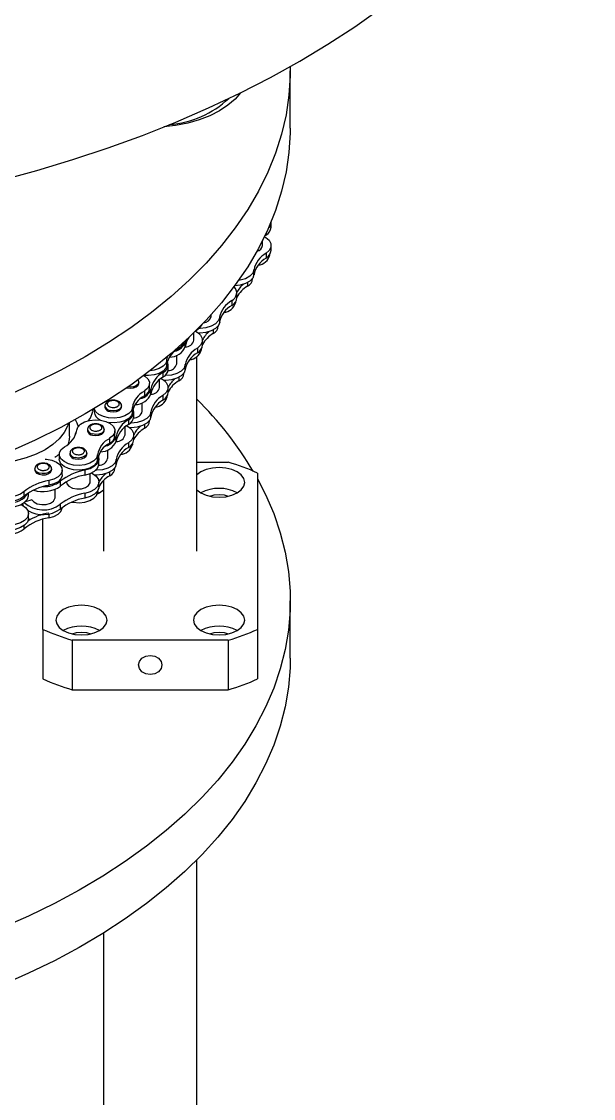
# Model space of a CAD drawing. Header units: millimetres. Extents: x 334 to 3694, y 0 to 2376.
# Drawn here: x 2657.9 to 2731.5, y 1085.3 to 1223.7 of the extents above; entities that cross this region are included whole.
import ezdxf

# ---------------------------------------------------------------- set-up
doc = ezdxf.new("R2010")
doc.units = ezdxf.units.MM
doc.header["$LTSCALE"] = 3
doc.layers.add('1_외형선', color=7, linetype='Continuous', lineweight=25)

msp = doc.modelspace()

# ---------------------------------------------------------------- linework, layer by layer
at = {"layer": '1_외형선'}
for p, q in [((2692.46, 1210.03), (2692.46, 1217.38)), ((2686.02, 1214.54), (2685.94, 1214.38)), ((2690.01, 1197.29), (2690.01, 1197.9)), ((2688.96, 1195.58), (2688.96, 1195.67)), ((2689.35, 1196.28), (2689.21, 1196.18)), ((2689.35, 1196.48), (2689.35, 1196.28)), ((2688.9, 1194.95), (2688.9, 1195.48)), ((2690.01, 1194.33), (2690.01, 1194.95)), ((2689.35, 1193.94), (2689.35, 1193.32)), ((2689.83, 1193.72), (2689.83, 1193.78)), ((2687.8, 1191.19), (2687.8, 1191.8)), ((2686.96, 1190.17), (2686.96, 1189.71)), ((2687.63, 1190.68), (2687.63, 1190.74)), ((2685.61, 1188.25), (2685.61, 1188.86)), ((2684.94, 1187.85), (2684.94, 1187.23)), ((2685.44, 1187.71), (2685.43, 1187.58)), ((2685.43, 1187.58), (2685.43, 1187.69)), ((2682.28, 1185.81), (2682.28, 1186.03)), ((2683.22, 1184.59), (2683.22, 1184.65)), ((2683.39, 1185.1), (2683.39, 1185.71)), ((2680.07, 1182.77), (2680.07, 1183.72)), ((2680.52, 1184.1), (2680.31, 1183.96)), ((2680.52, 1184.17), (2680.52, 1184.1)), ((2682.55, 1184.08), (2682.55, 1183.62)), ((2678.13, 1181.9), (2678.13, 1181.71)), ((2678.98, 1182.68), (2678.97, 1182.58)), ((2678.97, 1181.97), (2678.97, 1182.58)), ((2680.52, 1181.76), (2680.52, 1181.15)), ((2681.19, 1182.16), (2681.19, 1182.77)), ((2677.86, 1179.73), (2677.86, 1180.83)), ((2680.46, 1155.65), (2680.46, 1180.66)), ((2681.02, 1181.62), (2681, 1181.49)), ((2681, 1181.49), (2681, 1181.6)), ((2676.58, 1179.59), (2676.58, 1180.2)), ((2676.77, 1179.03), (2676.77, 1179.64)), ((2678.97, 1179.01), (2678.97, 1179.63)), ((2675.65, 1176.69), (2675.65, 1177.69)), ((2676.1, 1178.63), (2676.1, 1178.02)), ((2678.13, 1178), (2678.13, 1177.53)), ((2678.8, 1178.51), (2678.8, 1178.56)), ((2672.99, 1177.21), (2672.99, 1177.36)), ((2673.71, 1176.24), (2673.71, 1175.63)), ((2674.38, 1176.6), (2674.38, 1177.21)), ((2674.55, 1175.88), (2674.55, 1176.5)), ((2676.77, 1176.08), (2676.77, 1176.69)), ((2676.1, 1175.68), (2676.1, 1175.06)), ((2676.6, 1175.54), (2676.58, 1175.41)), ((2676.58, 1175.41), (2676.58, 1175.52)), ((2667.07, 1173.67), (2667.13, 1173.9)), ((2667.25, 1173.96), (2667.25, 1173.56)), ((2668.63, 1174.32), (2668.63, 1174.17)), ((2670.78, 1174.17), (2670.78, 1174.32)), ((2672.16, 1173.5), (2672.16, 1174.11)), ((2672.35, 1172.94), (2672.35, 1173.56)), ((2673.44, 1173.65), (2673.44, 1174.74)), ((2674.55, 1172.93), (2674.55, 1173.54)), ((2664.06, 1170.45), (2664.06, 1172.15)), ((2671.67, 1172.54), (2671.67, 1171.93)), ((2674.38, 1172.42), (2674.38, 1172.48)), ((2666.38, 1171.29), (2666.38, 1171.13)), ((2668.54, 1171.13), (2668.54, 1171.29)), ((2669.92, 1170.52), (2669.92, 1171.13)), ((2671.23, 1170.6), (2671.23, 1171.61)), ((2673.71, 1171.91), (2673.71, 1171.45)), ((2664.82, 1170.52), (2664.82, 1170.51)), ((2669.24, 1170.16), (2669.24, 1169.54)), ((2670.09, 1169.8), (2670.09, 1170.41)), ((2671.67, 1169.58), (2671.67, 1168.97)), ((2672.18, 1169.45), (2672.16, 1169.32)), ((2672.16, 1169.32), (2672.16, 1169.43)), ((2672.35, 1169.99), (2672.35, 1170.6)), ((2662.76, 1168.1), (2662.76, 1167.49)), ((2664.14, 1168.25), (2664.14, 1168.1)), ((2666.3, 1168.1), (2666.3, 1168.25)), ((2667.68, 1167.42), (2667.68, 1168.04)), ((2668.99, 1167.57), (2668.99, 1168.67)), ((2667.86, 1166.88), (2667.86, 1167.49)), ((2670.09, 1166.84), (2670.09, 1167.45)), ((2680.46, 1167.08), (2684.5, 1167.08)), ((2659.62, 1166.24), (2659.62, 1166.08)), ((2661.77, 1166.08), (2661.77, 1166.24)), ((2663.15, 1165.47), (2663.15, 1166.08)), ((2666.07, 1166.05), (2666.07, 1165.43)), ((2666.74, 1164.53), (2666.74, 1165.63)), ((2669.24, 1165.83), (2669.24, 1165.36)), ((2669.92, 1166.34), (2669.92, 1166.4)), ((2688.26, 1165.69), (2688.26, 1145.61)), ((2661.42, 1164.73), (2661.42, 1164.12)), ((2662.9, 1164.02), (2662.9, 1164.63)), ((2663.69, 1164.58), (2663.69, 1164.53)), ((2667.86, 1163.92), (2667.86, 1164.53)), ((2668.46, 1164.77), (2668.46, 1155.65)), ((2658.26, 1162.71), (2658.26, 1163.32)), ((2658.81, 1162.84), (2658.81, 1163.14)), ((2662.22, 1162.52), (2662.22, 1163.62)), ((2666.07, 1163.09), (2666.07, 1162.48)), ((2667.69, 1163.39), (2667.68, 1163.24)), ((2667.68, 1163.24), (2667.68, 1163.36)), ((2667.95, 1163.15), (2667.68, 1163.29)), ((2662.9, 1161.06), (2662.9, 1161.68)), ((2658.81, 1159.89), (2658.81, 1160.5)), ((2660.66, 1145.61), (2660.66, 1159.77)), ((2661.42, 1160.44), (2661.42, 1159.94)), ((2658.26, 1158.53), (2658.26, 1158.96)), ((2692.46, 1141.93), (2692.46, 1149.28)), ((2660.66, 1145.61), (2660.66, 1139.24)), ((2688.26, 1145.61), (2688.26, 1139.24)), ((2684.5, 1144.22), (2664.42, 1144.22)), ((2664.42, 1144.22), (2664.42, 1137.85)), ((2684.5, 1144.22), (2684.5, 1137.85)), ((2664.42, 1137.85), (2684.5, 1137.85)), ((2680.46, 1075.3), (2680.46, 1116.01)), ((2668.46, 1106.61), (2668.46, 1075.3))]:
    msp.add_line(p, q, dxfattribs=at)
at = {"layer": '1_외형선', "flags": 128}
for points in [[(2693.68, 1218.61), (2697.3, 1220.79), (2700.77, 1223.05), (2704.07, 1225.39), (2707.21, 1227.81), (2710.18, 1230.29), (2712.96, 1232.85), (2715.57, 1235.46), (2717.99, 1238.14), (2720.22, 1240.87), (2722.26, 1243.65), (2724.1, 1246.47), (2725.74, 1249.34), (2727.18, 1252.24), (2728.41, 1255.17), (2729.44, 1258.13), (2730.26, 1261.12), (2730.87, 1264.11), (2731.26, 1267.12), (2731.45, 1270.14), (2731.46, 1271.27)], [(2655.13, 1203.29), (2659.86, 1204.58), (2664.5, 1205.98), (2669.03, 1207.48), (2673.45, 1209.09), (2677.76, 1210.8), (2681.94, 1212.62), (2685.99, 1214.52), (2689.91, 1216.52), (2693.68, 1218.61)], [(2692.46, 1217.92), (2692.46, 1216.75), (2692.3, 1214.24), (2691.93, 1211.74), (2691.36, 1209.25), (2690.57, 1206.78), (2689.58, 1204.34), (2688.39, 1201.92), (2687, 1199.55), (2685.4, 1197.21), (2683.62, 1194.92), (2681.64, 1192.68), (2679.48, 1190.5), (2677.15, 1188.39), (2674.63, 1186.34), (2671.95, 1184.36), (2669.1, 1182.46), (2666.1, 1180.64), (2662.95, 1178.91), (2659.66, 1177.27), (2656.24, 1175.72)], [(2686.08, 1214.57), (2685.38, 1213.74), (2684.46, 1212.95), (2683.37, 1212.24), (2682.13, 1211.61), (2680.76, 1211.08), (2679.29, 1210.66), (2677.73, 1210.35), (2676.23, 1210.18)], [(2692.46, 1210.03), (2692.46, 1209.4), (2692.3, 1206.89), (2691.93, 1204.39), (2691.36, 1201.9), (2690.57, 1199.43), (2689.58, 1196.99), (2688.39, 1194.57), (2687, 1192.2), (2685.4, 1189.86), (2683.62, 1187.57), (2681.64, 1185.33), (2679.48, 1183.15), (2677.15, 1181.04), (2674.63, 1178.99), (2671.95, 1177.01), (2669.1, 1175.11), (2666.1, 1173.29), (2662.95, 1171.56), (2659.66, 1169.92), (2656.24, 1168.37)], [(2689.15, 1196.07), (2689.33, 1195.97), (2689.76, 1195.6), (2689.98, 1195.18), (2689.99, 1194.73), (2689.77, 1194.31), (2689.35, 1193.94)], [(2687.8, 1191.8), (2687.64, 1191.37), (2687.27, 1190.98), (2686.72, 1190.67), (2686.04, 1190.46), (2685.81, 1190.42)], [(2687.8, 1191.19), (2687.64, 1190.75), (2687.27, 1190.37), (2686.72, 1190.06), (2686.04, 1189.85), (2685.34, 1189.77)], [(2680.52, 1184.1), (2680.94, 1184.47), (2681.12, 1184.79)], [(2683.39, 1185.1), (2683.23, 1184.67), (2682.85, 1184.28), (2682.3, 1183.97), (2681.62, 1183.76), (2680.87, 1183.68), (2680.66, 1183.68)], [(2683.39, 1185.71), (2683.23, 1185.28), (2682.85, 1184.89), (2682.3, 1184.58), (2681.62, 1184.37), (2680.87, 1184.29), (2680.77, 1184.29)], [(2680.28, 1183.92), (2680.5, 1183.79), (2680.93, 1183.43), (2681.16, 1183), (2681.16, 1182.56), (2680.94, 1182.13), (2680.52, 1181.76)], [(2676.58, 1180.2), (2676.63, 1180.49), (2676.66, 1180.63)], [(2676.58, 1179.59), (2676.45, 1179.17), (2676.11, 1178.8), (2675.6, 1178.5), (2674.96, 1178.31), (2674.24, 1178.22), (2673.66, 1178.25)], [(2676.58, 1180.2), (2676.45, 1179.79), (2676.11, 1179.41), (2675.6, 1179.12), (2674.96, 1178.92), (2674.45, 1178.85)], [(2678.97, 1179.01), (2678.81, 1178.58), (2678.43, 1178.19), (2677.88, 1177.88), (2677.2, 1177.68), (2676.45, 1177.59), (2676.24, 1177.59)], [(2678.97, 1179.63), (2678.81, 1179.19), (2678.43, 1178.8), (2677.88, 1178.49), (2677.2, 1178.29), (2676.45, 1178.21), (2676.35, 1178.21)], [(2673.63, 1178.23), (2673.75, 1178.16), (2674.15, 1177.81), (2674.35, 1177.4), (2674.34, 1176.98), (2674.12, 1176.58), (2673.71, 1176.24)], [(2675.85, 1177.84), (2676.08, 1177.71), (2676.51, 1177.34), (2676.74, 1176.92), (2676.74, 1176.47), (2676.52, 1176.05), (2676.1, 1175.68)], [(2671.44, 1176.65), (2671.5, 1176.64), (2671.91, 1176.59), (2672.32, 1176.64), (2672.67, 1176.77), (2672.91, 1176.97), (2672.99, 1177.21), (2672.99, 1177.21)], [(2672.99, 1177.36), (2672.91, 1177.12), (2672.67, 1176.92), (2672.32, 1176.79), (2671.91, 1176.74), (2671.6, 1176.77)], [(2672.16, 1174.11), (2672.03, 1173.7), (2671.69, 1173.33), (2671.18, 1173.03), (2670.54, 1172.83), (2669.82, 1172.75), (2669.1, 1172.79), (2668.43, 1172.96), (2667.87, 1173.22), (2667.47, 1173.57), (2667.27, 1173.98), (2667.27, 1173.98)], [(2672.16, 1173.5), (2672.03, 1173.09), (2671.69, 1172.72), (2671.18, 1172.42), (2670.54, 1172.22), (2669.82, 1172.14), (2669.14, 1172.18)], [(2670.78, 1174.32), (2670.7, 1174.08), (2670.46, 1173.88), (2670.11, 1173.75), (2669.7, 1173.7), (2669.29, 1173.75)], [(2669.29, 1173.6), (2669.7, 1173.55), (2670.11, 1173.59), (2670.46, 1173.73), (2670.7, 1173.93), (2670.78, 1174.17), (2670.78, 1174.17)], [(2674.55, 1173.54), (2674.39, 1173.11), (2674.01, 1172.72), (2673.46, 1172.41), (2672.78, 1172.21), (2672.02, 1172.12), (2671.93, 1172.12)], [(2663.92, 1172.08), (2663.81, 1171.74), (2663.38, 1170.89), (2662.75, 1170.09), (2661.93, 1169.35), (2660.93, 1168.69), (2659.78, 1168.11), (2658.49, 1167.64), (2657.11, 1167.27), (2655.65, 1167.02), (2654.14, 1166.9), (2652.63, 1166.9)], [(2664.81, 1172.56), (2665, 1172.17), (2665.19, 1171.68)], [(2665, 1171.2), (2665.14, 1171.61), (2665.49, 1171.98), (2666, 1172.28), (2666.65, 1172.47), (2667.36, 1172.55), (2668.08, 1172.51), (2668.75, 1172.34), (2669.31, 1172.07), (2669.7, 1171.72), (2669.9, 1171.32), (2669.89, 1170.9), (2669.66, 1170.5), (2669.24, 1170.16)], [(2674.55, 1172.93), (2674.39, 1172.5), (2674.01, 1172.11), (2673.46, 1171.8), (2672.78, 1171.59), (2672.02, 1171.51), (2671.82, 1171.51)], [(2664.82, 1170.52), (2664.85, 1170.75), (2664.99, 1171.05)], [(2668.54, 1171.28), (2668.54, 1171.28), (2668.45, 1171.04), (2668.22, 1170.84), (2667.86, 1170.71), (2667.45, 1170.67), (2667.04, 1170.72)], [(2667.04, 1170.56), (2667.45, 1170.51), (2667.86, 1170.56), (2668.22, 1170.69), (2668.45, 1170.89), (2668.54, 1171.13), (2668.54, 1171.13)], [(2671.43, 1171.76), (2671.67, 1171.62), (2672.1, 1171.25), (2672.32, 1170.82), (2672.32, 1170.38), (2672.09, 1169.95), (2671.67, 1169.58)], [(2664.06, 1170.45), (2664.03, 1170.01), (2663.9, 1169.4)], [(2667.68, 1168.04), (2667.54, 1167.62), (2667.19, 1167.25), (2666.68, 1166.96), (2666.03, 1166.76), (2665.32, 1166.68), (2664.6, 1166.73), (2663.93, 1166.89), (2663.37, 1167.16), (2662.98, 1167.51), (2662.78, 1167.92), (2662.79, 1168.34), (2663.02, 1168.74), (2663.44, 1169.08)], [(2666.3, 1168.25), (2666.3, 1168.25), (2666.21, 1168.01), (2665.97, 1167.81), (2665.62, 1167.68), (2665.21, 1167.63), (2664.8, 1167.68)], [(2664.8, 1167.53), (2665.21, 1167.48), (2665.62, 1167.52), (2665.97, 1167.66), (2666.21, 1167.86), (2666.3, 1168.09), (2666.3, 1168.1)], [(2660.95, 1167.5), (2661.11, 1167.48), (2661.81, 1167.35), (2662.4, 1167.11), (2662.84, 1166.78), (2663.1, 1166.38), (2663.15, 1165.96), (2662.98, 1165.56), (2662.61, 1165.19), (2662.08, 1164.91), (2661.42, 1164.73)], [(2667.68, 1167.42), (2667.54, 1167.01), (2667.19, 1166.64), (2666.68, 1166.34), (2666.03, 1166.15), (2665.32, 1166.07), (2664.6, 1166.11), (2663.93, 1166.28), (2663.37, 1166.55), (2662.98, 1166.9), (2662.78, 1167.31), (2662.76, 1167.49)], [(2667.77, 1167.88), (2667.8, 1167.82), (2667.85, 1167.38), (2667.68, 1166.94), (2667.31, 1166.56), (2666.75, 1166.25), (2666.07, 1166.05)], [(2666.07, 1165.43), (2666.75, 1165.64), (2667.31, 1165.94), (2667.68, 1166.33), (2667.85, 1166.76), (2667.86, 1166.88)], [(2670.09, 1166.84), (2669.93, 1166.41), (2669.55, 1166.02), (2668.99, 1165.72), (2668.31, 1165.51), (2667.55, 1165.43), (2667.35, 1165.43)], [(2670.09, 1167.45), (2669.93, 1167.02), (2669.55, 1166.64), (2668.99, 1166.33), (2668.31, 1166.13), (2667.55, 1166.05), (2667.43, 1166.04)], [(2658.26, 1163.32), (2657.79, 1163), (2657.18, 1162.77), (2656.48, 1162.66), (2655.75, 1162.67), (2655.06, 1162.8), (2654.47, 1163.04), (2654.02, 1163.38), (2653.77, 1163.77), (2653.72, 1164.19), (2653.89, 1164.6), (2654.25, 1164.96), (2654.79, 1165.24), (2655.44, 1165.42)], [(2659.84, 1165.86), (2659.66, 1166.07), (2659.62, 1166.24)], [(2659.62, 1166.08), (2659.66, 1165.92), (2659.84, 1165.7)], [(2661.77, 1166.23), (2661.76, 1166.16), (2661.63, 1165.93), (2661.35, 1165.74), (2660.98, 1165.64), (2660.56, 1165.62), (2660.16, 1165.7), (2659.84, 1165.86)], [(2659.84, 1165.7), (2660.16, 1165.54), (2660.56, 1165.47), (2660.98, 1165.48), (2661.35, 1165.59), (2661.63, 1165.78), (2661.76, 1166.01), (2661.77, 1166.08)], [(2663.15, 1165.47), (2663.15, 1165.35), (2662.98, 1164.94), (2662.61, 1164.58), (2662.08, 1164.3), (2661.42, 1164.12)], [(2666.91, 1165.7), (2667.05, 1165.63), (2667.52, 1165.28), (2667.8, 1164.87), (2667.85, 1164.42), (2667.68, 1163.99), (2667.31, 1163.6), (2666.75, 1163.29), (2666.07, 1163.09)], [(2680.46, 1163.54), (2680.98, 1163.15), (2681.66, 1162.85), (2682.46, 1162.66), (2683.31, 1162.59), (2684.17, 1162.66), (2684.96, 1162.85), (2685.65, 1163.15), (2686.17, 1163.55), (2686.5, 1164.01), (2686.61, 1164.5), (2686.5, 1164.99), (2686.17, 1165.45), (2685.65, 1165.85), (2684.96, 1166.15), (2684.17, 1166.34), (2683.31, 1166.4), (2682.46, 1166.34), (2681.66, 1166.15), (2680.98, 1165.85), (2680.46, 1165.46)], [(2688.26, 1164.97), (2689.3, 1162.93), (2690.34, 1160.49), (2691.18, 1158.03), (2691.81, 1155.54), (2692.23, 1153.04), (2692.44, 1150.54), (2692.44, 1148.03), (2692.23, 1145.52), (2691.81, 1143.02), (2691.18, 1140.53), (2690.34, 1138.07), (2689.3, 1135.63), (2688.06, 1133.23), (2686.62, 1130.86), (2684.98, 1128.53), (2683.14, 1126.25), (2681.12, 1124.03), (2678.92, 1121.87), (2676.53, 1119.77), (2673.98, 1117.74), (2671.25, 1115.78), (2668.37, 1113.9), (2665.33, 1112.1), (2662.15, 1110.39), (2658.82, 1108.77), (2655.36, 1107.25)], [(2663.69, 1164.53), (2663.75, 1164.3), (2664.01, 1164)], [(2664.01, 1164), (2664.46, 1163.77), (2665.02, 1163.66), (2665.62, 1163.68), (2666.15, 1163.84), (2666.54, 1164.1), (2666.73, 1164.42), (2666.74, 1164.53)], [(2667.86, 1163.92), (2667.85, 1163.81), (2667.68, 1163.38), (2667.31, 1162.99), (2666.75, 1162.68), (2666.07, 1162.48)], [(2658.26, 1162.71), (2657.79, 1162.39), (2657.18, 1162.16), (2656.48, 1162.05), (2655.75, 1162.06), (2655.06, 1162.19), (2654.47, 1162.43), (2654.02, 1162.76), (2653.77, 1163.16), (2653.71, 1163.46)], [(2656.35, 1161.32), (2657.1, 1161.42), (2657.77, 1161.63), (2658.31, 1161.95), (2658.67, 1162.34), (2658.81, 1162.78), (2658.81, 1162.84)], [(2659.24, 1162.25), (2659.49, 1161.98), (2659.94, 1161.75), (2660.5, 1161.65), (2661.09, 1161.67), (2661.63, 1161.82), (2662.02, 1162.08), (2662.21, 1162.41), (2662.22, 1162.52)], [(2664.39, 1161.97), (2664.6, 1161.94), (2665.32, 1161.89), (2666.03, 1161.97), (2666.68, 1162.17), (2667.19, 1162.46), (2667.54, 1162.83), (2667.68, 1163.24)], [(2667.61, 1162.98), (2667.95, 1163.15), (2668.46, 1163.54)], [(2682.13, 1162.72), (2682.67, 1162.89), (2683.31, 1162.95)], [(2683.31, 1162.95), (2683.96, 1162.89), (2684.5, 1162.72)], [(2657.86, 1161.67), (2657.94, 1161.63), (2658.43, 1161.29), (2658.73, 1160.88), (2658.81, 1160.44), (2658.67, 1160), (2658.31, 1159.61), (2657.77, 1159.29), (2657.1, 1159.08), (2656.35, 1158.98)], [(2658.14, 1161.51), (2658.12, 1161.57), (2658.06, 1161.78)], [(2659.24, 1162.25), (2658.97, 1162.17), (2658.36, 1161.99)], [(2661.42, 1159.94), (2662.08, 1160.12), (2662.61, 1160.4), (2662.98, 1160.76), (2663.15, 1161.17), (2663.15, 1161.29)], [(2658.81, 1159.89), (2658.81, 1159.83), (2658.67, 1159.39), (2658.31, 1159), (2657.77, 1158.68), (2657.1, 1158.46), (2656.35, 1158.37)], [(2662.31, 1146.8), (2662.43, 1146.31), (2662.76, 1145.85), (2663.28, 1145.45), (2663.96, 1145.15), (2664.76, 1144.96), (2665.61, 1144.9), (2666.47, 1144.96), (2667.26, 1145.15), (2667.95, 1145.45), (2668.47, 1145.85), (2668.8, 1146.31), (2668.91, 1146.8), (2668.8, 1147.29), (2668.47, 1147.75), (2667.95, 1148.15), (2667.26, 1148.45), (2666.47, 1148.64), (2665.61, 1148.71), (2664.76, 1148.64), (2663.96, 1148.45), (2663.28, 1148.15), (2662.76, 1147.75), (2662.43, 1147.29), (2662.31, 1146.8)], [(2680.01, 1146.8), (2680.13, 1146.31), (2680.46, 1145.85), (2680.98, 1145.45), (2681.66, 1145.15), (2682.46, 1144.96), (2683.31, 1144.9), (2684.17, 1144.96), (2684.96, 1145.15), (2685.65, 1145.45), (2686.17, 1145.85), (2686.5, 1146.31), (2686.61, 1146.8), (2686.5, 1147.29), (2686.17, 1147.75), (2685.65, 1148.15), (2684.96, 1148.45), (2684.17, 1148.64), (2683.31, 1148.71), (2682.46, 1148.64), (2681.66, 1148.45), (2680.98, 1148.15), (2680.46, 1147.75), (2680.13, 1147.29), (2680.01, 1146.8)], [(2664.43, 1145.02), (2664.97, 1145.19), (2665.61, 1145.25)], [(2665.61, 1145.25), (2666.26, 1145.19), (2666.8, 1145.02)], [(2682.13, 1145.02), (2682.67, 1145.19), (2683.31, 1145.25)], [(2683.31, 1145.25), (2683.96, 1145.19), (2684.5, 1145.02)], [(2692.46, 1141.93), (2692.44, 1140.68), (2692.23, 1138.17), (2691.81, 1135.67), (2691.18, 1133.19), (2690.34, 1130.72), (2689.3, 1128.28), (2688.06, 1125.88), (2686.62, 1123.51), (2684.98, 1121.18), (2683.14, 1118.91), (2681.12, 1116.68), (2678.92, 1114.52), (2676.53, 1112.42), (2673.98, 1110.39), (2671.25, 1108.43), (2668.37, 1106.55), (2665.33, 1104.75), (2662.15, 1103.04), (2658.82, 1101.42), (2655.36, 1099.9)], [(2674.46, 1142.26), (2675.04, 1142.17), (2675.52, 1141.9), (2675.85, 1141.5), (2675.96, 1141.04), (2675.85, 1140.57), (2675.52, 1140.17), (2675.04, 1139.9), (2674.46, 1139.81), (2673.89, 1139.9), (2673.4, 1140.17), (2673.08, 1140.57), (2672.96, 1141.04), (2673.08, 1141.5), (2673.4, 1141.9), (2673.89, 1142.17), (2674.46, 1142.26)]]:
    msp.add_lwpolyline(points, dxfattribs=at)
at = {"layer": '1_외형선'}
for centre, radius, start, end in [((2675.96, 1223), 12.57, 274.4812, 313.1358), ((2688.79, 1197.37), 1.22, 297.1234, 356.2868), ((2688.92, 1197.94), 1.09, 311.2536, 2.3333), ((2682.92, 1199.12), 7, 325.9624, 329.6344), ((2688.03, 1195.07), 0.881, 280.4098, 352.0648), ((2688.79, 1194.41), 1.22, 297.1234, 356.2868), ((2690.86, 1191.22), 3.11, 119.0334, 169.1749), ((2690.86, 1190.6), 3.11, 119.0334, 169.1749), ((2688.21, 1194.07), 1.66, 274.2912, 347.8551), ((2686.46, 1190.76), 1.17, 295.35, 355.7963), ((2684.49, 1188.84), 1.09, 294.6254, 46.5297), ((2688.31, 1187.6), 3, 128.0899, 154.3629), ((2688.61, 1186.77), 3.36, 119.2645, 153.2415), ((2686.45, 1185.12), 3.12, 118.9661, 169.0385), ((2683.75, 1188.06), 1.74, 275.6387, 344.0632), ((2684.38, 1188.32), 1.23, 297.0438, 356.2607), ((2686.45, 1184.51), 3.12, 118.9661, 169.0385), ((2681.27, 1186.03), 1.03, 273.2345, 347.9462), ((2682.05, 1184.68), 1.17, 295.2734, 355.7689), ((2683.89, 1181.51), 3, 128.0082, 154.3149), ((2684.19, 1180.68), 3.36, 119.1942, 153.202), ((2676.95, 1182.76), 2.17, 269.4574, 338.6628), ((2677.24, 1183.13), 1.82, 282.1622, 342.4586), ((2677.57, 1182.83), 1.25, 296.4572, 343.9759), ((2679.01, 1183.01), 1.09, 267.5206, 347.2948), ((2681.41, 1181.63), 2.46, 143.1819, 172.193), ((2682.03, 1179.03), 3.12, 118.9661, 169.0385), ((2679.96, 1182.24), 1.23, 297.0438, 356.2607), ((2679.42, 1179.15), 2.87, 116.797, 171.2075), ((2682.03, 1178.42), 3.12, 118.9661, 169.0385), ((2679.33, 1181.97), 1.74, 275.676, 343.9456), ((2675.66, 1179.63), 1.1, 293.9027, 22.1177), ((2675.54, 1179.11), 1.23, 297.0438, 356.2607), ((2676.8, 1179.97), 1.09, 267.5206, 347.2948), ((2677.61, 1175.9), 3.12, 118.9661, 169.0385), ((2677.61, 1175.29), 3.12, 118.9661, 169.0385), ((2679.47, 1175.42), 3, 128.0082, 154.3149), ((2677.63, 1178.59), 1.17, 295.2734, 355.7689), ((2675, 1173.67), 2.87, 116.797, 171.2075), ((2672.82, 1177.04), 1.82, 282.1622, 342.4586), ((2673.21, 1176.69), 1.17, 295.2734, 355.7689), ((2674.59, 1176.93), 1.09, 267.5206, 347.2948), ((2679.77, 1174.6), 3.36, 119.1942, 153.202), ((2675, 1173.06), 2.87, 116.797, 171.2075), ((2672.53, 1176.67), 2.17, 269.4574, 338.6628), ((2677.61, 1172.95), 3.12, 118.9661, 169.0385), ((2677.61, 1172.34), 3.12, 118.9661, 169.0385), ((2674.91, 1175.89), 1.74, 275.676, 343.9456), ((2675.54, 1176.16), 1.23, 297.0438, 356.2607), ((2647.66, 1142.06), 46.62, 30.7905, 45.2932), ((2664.59, 1174.04), 2.51, 320.5872, 351.4511), ((2668.53, 1173.71), 1.29, 186.8204, 247.285), ((2669.34, 1174.48), 0.732, 192.6031, 265.7448), ((2669.34, 1174.32), 0.731, 192.2818, 265.7951), ((2671.23, 1173.55), 1.1, 293.4631, 21.9876), ((2672.38, 1173.88), 1.09, 267.5206, 347.2948), ((2673.18, 1169.78), 3.15, 118.6478, 168.3914), ((2671.11, 1173.03), 1.23, 296.6673, 356.1355), ((2673.21, 1172.51), 1.17, 295.2734, 355.7689), ((2662.14, 1171.68), 2.9, 296.4911, 350.5481), ((2667.1, 1171.44), 0.727, 192.3304, 265.5426), ((2667.1, 1171.29), 0.726, 192.109, 265.5771), ((2673.18, 1169.16), 3.15, 118.6478, 168.3914), ((2675.05, 1169.34), 3, 128.0082, 154.3149), ((2675.35, 1168.51), 3.36, 119.1942, 153.202), ((2670.54, 1167.56), 2.9, 116.4911, 170.5481), ((2670.54, 1166.95), 2.9, 116.4911, 170.5481), ((2668.06, 1170.62), 2.19, 269.1931, 338.0947), ((2668.35, 1170.98), 1.83, 281.9654, 341.8586), ((2668.75, 1170.61), 1.18, 294.911, 355.6373), ((2670.16, 1170.85), 1.1, 266.3843, 347.0422), ((2673.18, 1166.82), 3.15, 118.6478, 168.3914), ((2670.48, 1169.81), 1.75, 275.1527, 343.8693), ((2671.11, 1170.07), 1.23, 296.6673, 356.1355), ((2659.6, 1172.34), 5.27, 299.4842, 306.7792), ((2664.85, 1168.41), 0.727, 192.3304, 265.5426), ((2664.85, 1168.25), 0.726, 192.109, 265.5771), ((2673.18, 1166.21), 3.15, 118.6478, 168.3914), ((2667.91, 1167.82), 1.1, 266.3843, 347.0422), ((2676.77, 1140.41), 27.77, 65.5526, 73.8322), ((2667.19, 1159.26), 6.88, 99.393, 128.6561), ((2667.19, 1158.65), 6.88, 99.393, 128.6561), ((2670.58, 1163.22), 3.02, 127.6209, 154.0965), ((2670.88, 1162.39), 3.39, 118.8623, 153.0045), ((2668.75, 1166.43), 1.18, 294.911, 355.6373), ((2662.31, 1158.49), 6.3, 98.0858, 129.9633), ((2662.31, 1157.88), 6.3, 98.0858, 129.9633), ((2660.68, 1167.18), 3.87, 251.8997, 305.0719), ((2660.81, 1167.48), 3.53, 267.8696, 306.3158), ((2656.56, 1164.54), 2.62, 265.4127, 326.0287), ((2667.19, 1156.31), 6.88, 99.393, 128.6561), ((2667.19, 1155.69), 6.88, 99.393, 128.6561), ((2683.31, 1158.72), 5.01, 62.2289, 117.7711), ((2660.72, 1164.54), 3.59, 226.8615, 307.1948), ((2660.68, 1164.18), 3.82, 239.2504, 305.494), ((2662.31, 1153.7), 6.3, 98.0858, 129.9633), ((2662.43, 1153.91), 6.72, 98.6248, 123.4089), ((2656.15, 1161.39), 3.56, 245.1756, 306.4329), ((2665.61, 1141.02), 5.01, 62.2289, 117.7711), ((2683.31, 1141.02), 5.01, 62.2289, 117.7711), ((2672.16, 1170.89), 27.77, 245.5526, 253.8322), ((2676.77, 1170.89), 27.77, 286.1678, 294.4474), ((2672.16, 1164.52), 27.77, 245.5526, 253.8322), ((2676.77, 1164.52), 27.77, 286.1678, 294.4474)]:
    msp.add_arc(centre, radius, start, end, dxfattribs=at)
for points, knots in [([(2672.98, 1177.36), (2672.99, 1177.38), (2673, 1177.49), (2672.95, 1177.63), (2672.86, 1177.72), (2672.84, 1177.74)], [0, 0, 0, 0, 0.153172, 0.809053, 1, 1, 1, 1]), ([(2669.71, 1175.07), (2669.57, 1175.06), (2669.37, 1175.05), (2669.12, 1174.96), (2668.94, 1174.87), (2668.76, 1174.71), (2668.64, 1174.52), (2668.64, 1174.38), (2668.64, 1174.32)], [0, 0, 0, 0, 0.256876, 0.3569, 0.519816, 0.686224, 0.861444, 1, 1, 1, 1]), ([(2669.41, 1174.15), (2669.32, 1174.18), (2669.19, 1174.22), (2669.06, 1174.31), (2668.98, 1174.4), (2668.94, 1174.48), (2668.92, 1174.6), (2668.97, 1174.74), (2669.11, 1174.87), (2669.27, 1174.94), (2669.41, 1174.98), (2669.56, 1175.01), (2669.77, 1175.02), (2670.01, 1174.99), (2670.22, 1174.91), (2670.35, 1174.82), (2670.43, 1174.74), (2670.48, 1174.65), (2670.49, 1174.53), (2670.44, 1174.39), (2670.3, 1174.27), (2670.14, 1174.19), (2670, 1174.15), (2669.85, 1174.12), (2669.64, 1174.11), (2669.5, 1174.14), (2669.41, 1174.15)], [0, 0, 0, 0, 0.059861, 0.092397, 0.125, 0.157537, 0.190139, 0.25, 0.309861, 0.342397, 0.375, 0.407537, 0.440139, 0.5, 0.559861, 0.592397, 0.625, 0.657537, 0.690139, 0.75, 0.809861, 0.842397, 0.875, 0.907537, 0.940139, 1, 1, 1, 1]), ([(2670.77, 1174.31), (2670.78, 1174.34), (2670.79, 1174.45), (2670.7, 1174.65), (2670.52, 1174.83), (2670.31, 1174.95), (2670.05, 1175.05), (2669.84, 1175.06), (2669.71, 1175.07)], [0, 0, 0, 0, 0.0472871, 0.2497696, 0.4616892, 0.6059908, 0.7573328, 1, 1, 1, 1]), ([(2667.46, 1172.04), (2667.32, 1172.03), (2667.13, 1172.01), (2666.88, 1171.93), (2666.69, 1171.83), (2666.52, 1171.68), (2666.4, 1171.49), (2666.4, 1171.35), (2666.39, 1171.28)], [0, 0, 0, 0, 0.25712, 0.35724, 0.52031, 0.686877, 0.862263, 1, 1, 1, 1]), ([(2667.16, 1171.12), (2667.07, 1171.15), (2666.94, 1171.19), (2666.81, 1171.28), (2666.74, 1171.36), (2666.69, 1171.45), (2666.68, 1171.57), (2666.73, 1171.71), (2666.87, 1171.83), (2667.03, 1171.91), (2667.17, 1171.95), (2667.32, 1171.98), (2667.53, 1171.99), (2667.77, 1171.95), (2667.98, 1171.87), (2668.11, 1171.78), (2668.19, 1171.7), (2668.23, 1171.61), (2668.25, 1171.49), (2668.19, 1171.35), (2668.05, 1171.23), (2667.9, 1171.16), (2667.75, 1171.11), (2667.6, 1171.09), (2667.4, 1171.08), (2667.25, 1171.1), (2667.16, 1171.12)], [0, 0, 0, 0, 0.059861, 0.092397, 0.125, 0.157537, 0.190139, 0.25, 0.309861, 0.342397, 0.375, 0.407537, 0.440139, 0.5, 0.559861, 0.592397, 0.625, 0.657537, 0.690139, 0.75, 0.809861, 0.842397, 0.875, 0.907537, 0.940139, 1, 1, 1, 1]), ([(2668.53, 1171.28), (2668.53, 1171.3), (2668.55, 1171.41), (2668.45, 1171.62), (2668.28, 1171.8), (2668.06, 1171.92), (2667.81, 1172.01), (2667.59, 1172.03), (2667.46, 1172.04)], [0, 0, 0, 0, 0.0477062, 0.2500996, 0.461926, 0.6061642, 0.7574395, 1, 1, 1, 1]), ([(2665.22, 1169), (2665.08, 1168.99), (2664.89, 1168.98), (2664.64, 1168.89), (2664.45, 1168.8), (2664.28, 1168.64), (2664.16, 1168.45), (2664.15, 1168.31), (2664.15, 1168.25)], [0, 0, 0, 0, 0.25712, 0.35724, 0.52031, 0.686877, 0.862263, 1, 1, 1, 1]), ([(2664.91, 1168.08), (2664.83, 1168.11), (2664.7, 1168.16), (2664.57, 1168.25), (2664.49, 1168.33), (2664.45, 1168.42), (2664.43, 1168.53), (2664.49, 1168.68), (2664.63, 1168.8), (2664.79, 1168.87), (2664.93, 1168.92), (2665.08, 1168.94), (2665.28, 1168.95), (2665.53, 1168.92), (2665.74, 1168.84), (2665.87, 1168.75), (2665.94, 1168.67), (2665.99, 1168.58), (2666, 1168.46), (2665.95, 1168.32), (2665.81, 1168.2), (2665.65, 1168.12), (2665.51, 1168.08), (2665.36, 1168.05), (2665.15, 1168.04), (2665.01, 1168.07), (2664.91, 1168.08)], [0, 0, 0, 0, 0.059861, 0.092397, 0.125, 0.157537, 0.190139, 0.25, 0.309861, 0.342397, 0.375, 0.407537, 0.440139, 0.5, 0.559861, 0.592397, 0.625, 0.657537, 0.690139, 0.75, 0.809861, 0.842397, 0.875, 0.907537, 0.940139, 1, 1, 1, 1]), ([(2666.29, 1168.25), (2666.29, 1168.27), (2666.31, 1168.38), (2666.21, 1168.58), (2666.04, 1168.77), (2665.82, 1168.89), (2665.56, 1168.98), (2665.35, 1168.99), (2665.22, 1169)], [0, 0, 0, 0, 0.047706, 0.2501, 0.461926, 0.606164, 0.75744, 1, 1, 1, 1]), ([(2660.69, 1166.98), (2660.56, 1166.98), (2660.36, 1166.96), (2660.11, 1166.88), (2659.93, 1166.78), (2659.75, 1166.63), (2659.64, 1166.44), (2659.63, 1166.3), (2659.63, 1166.25)], [0, 0, 0, 0, 0.259313, 0.360287, 0.524749, 0.692737, 0.869619, 1, 1, 1, 1]), ([(2660.08, 1166.21), (2660.03, 1166.26), (2659.95, 1166.33), (2659.91, 1166.45), (2659.92, 1166.54), (2659.95, 1166.63), (2660.04, 1166.74), (2660.21, 1166.84), (2660.43, 1166.91), (2660.64, 1166.93), (2660.79, 1166.93), (2660.95, 1166.91), (2661.13, 1166.86), (2661.32, 1166.76), (2661.44, 1166.63), (2661.48, 1166.52), (2661.47, 1166.42), (2661.43, 1166.33), (2661.35, 1166.23), (2661.18, 1166.12), (2660.96, 1166.05), (2660.75, 1166.03), (2660.6, 1166.03), (2660.44, 1166.05), (2660.25, 1166.1), (2660.15, 1166.17), (2660.08, 1166.21)], [0, 0, 0, 0, 0.059861, 0.092397, 0.125, 0.157537, 0.190139, 0.25, 0.309861, 0.342397, 0.375, 0.407537, 0.440139, 0.5, 0.559861, 0.592397, 0.625, 0.657537, 0.690139, 0.75, 0.809861, 0.842397, 0.875, 0.907537, 0.940139, 1, 1, 1, 1]), ([(2661.76, 1166.23), (2661.76, 1166.25), (2661.78, 1166.36), (2661.69, 1166.56), (2661.51, 1166.75), (2661.3, 1166.87), (2661.04, 1166.96), (2660.83, 1166.98), (2660.69, 1166.98)], [0, 0, 0, 0, 0.047905, 0.250256, 0.462039, 0.606247, 0.75749, 1, 1, 1, 1])]:
    msp.add_open_spline(points, degree=3, knots=knots, dxfattribs=at)

doc.saveas('drawing.dxf')
